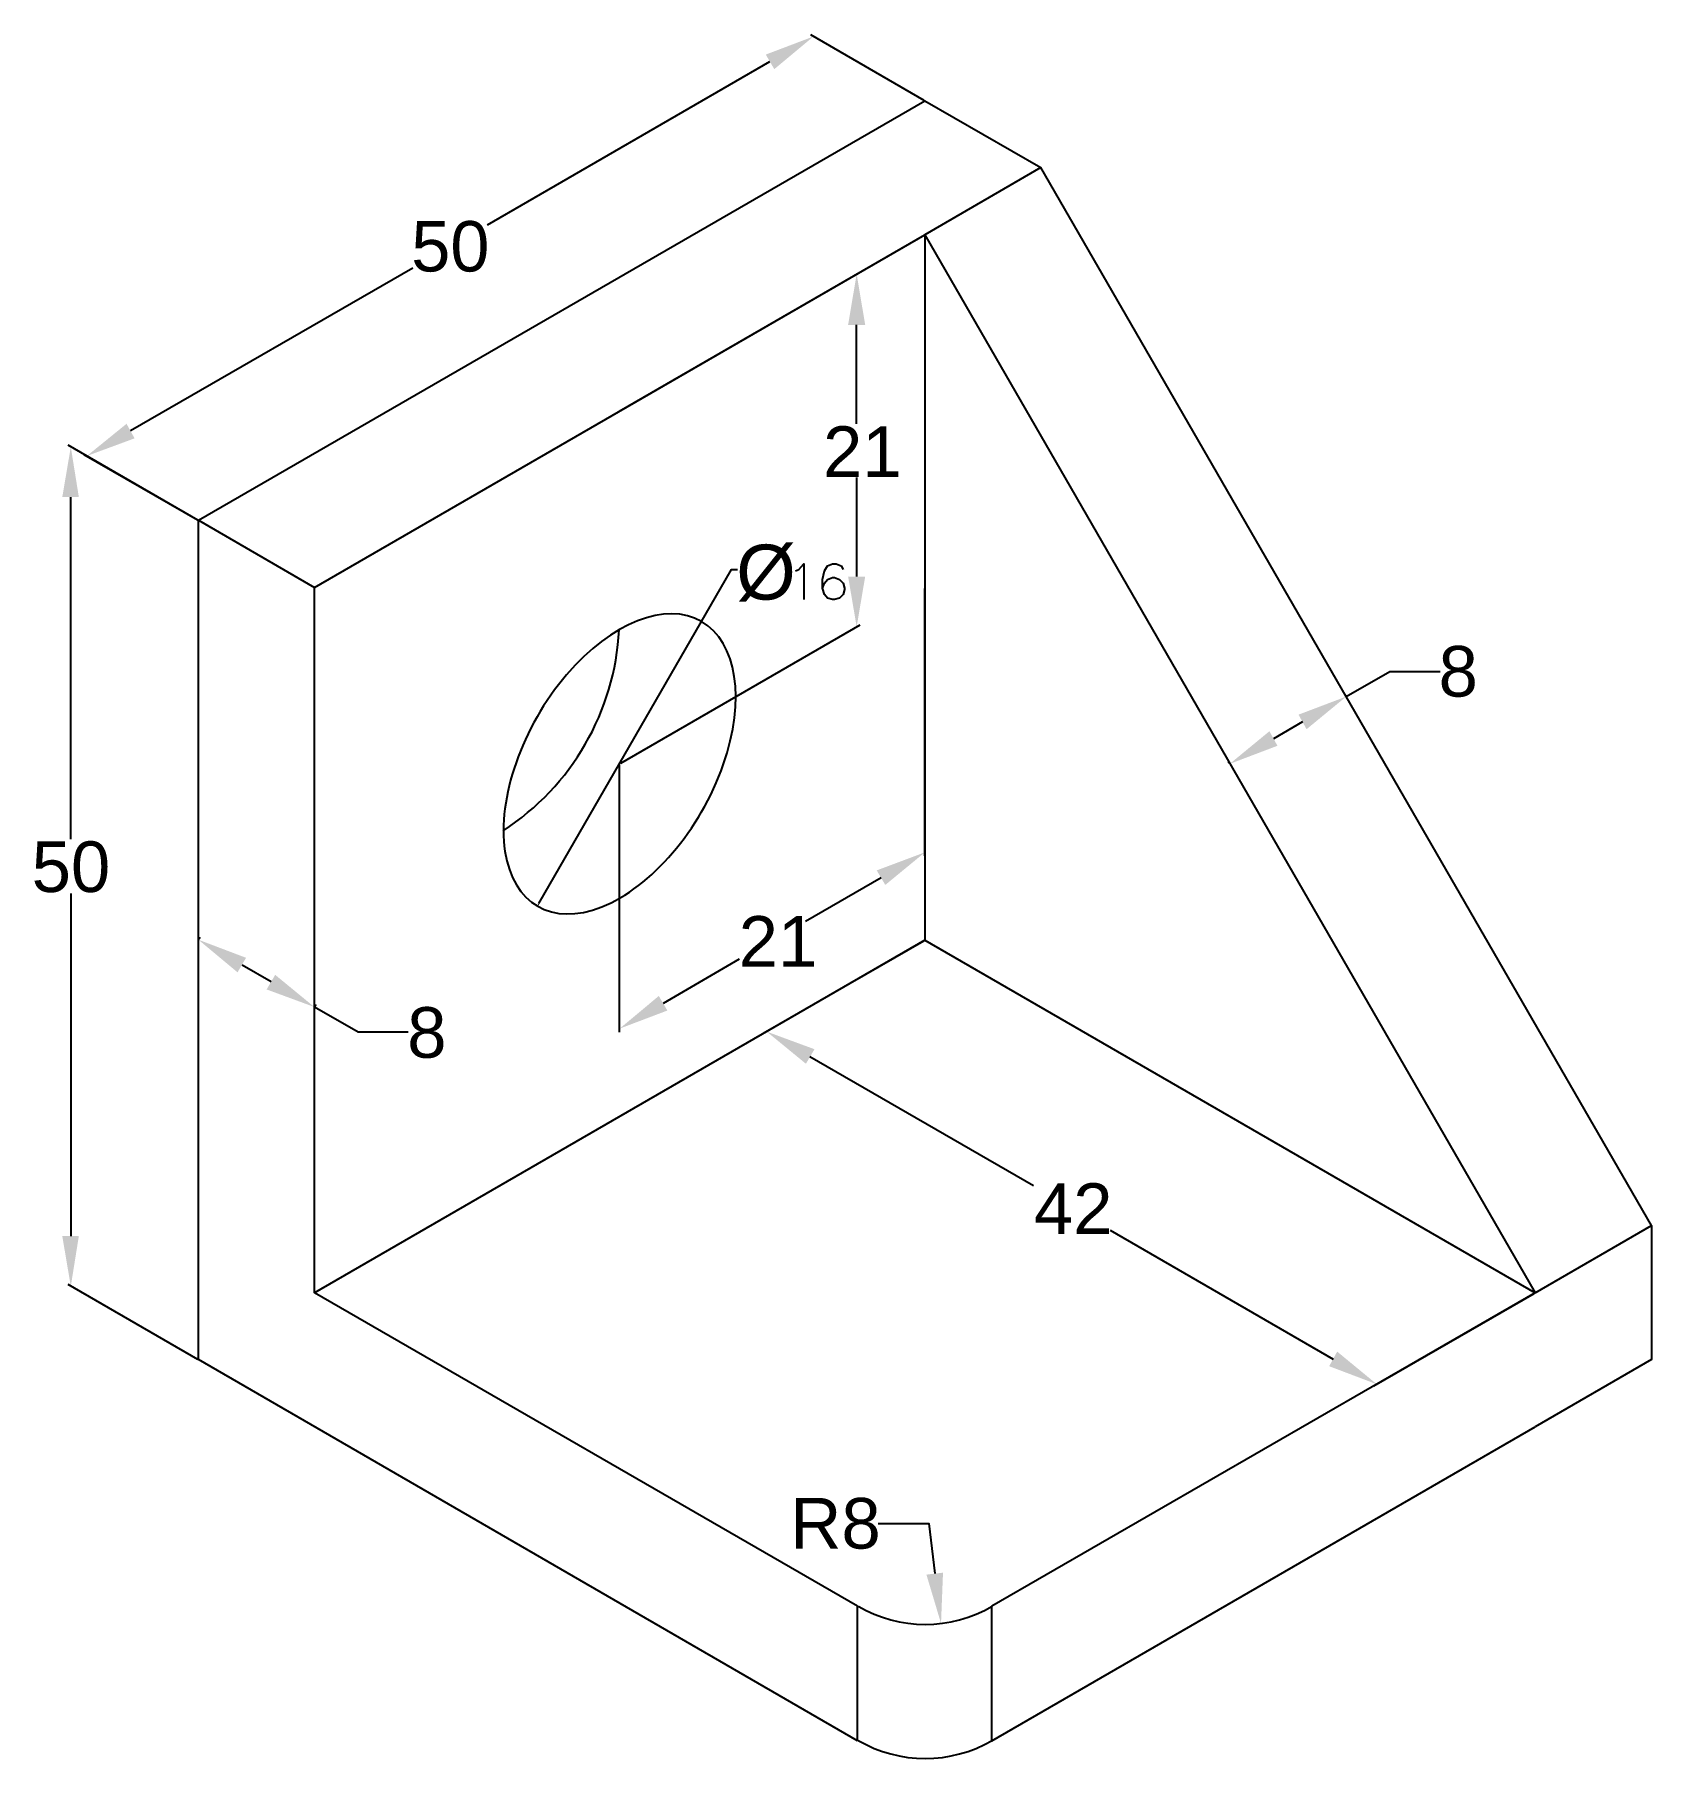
# Model space of a CAD drawing. Header units: millimetres. Extents: x 1.68 to 7.05, y 3.69 to 9.41.
import ezdxf

# ---------------------------------------------------------------- set-up
doc = ezdxf.new("R2010")
doc.units = ezdxf.units.MM
for name, color, linetype in [('PDF_Geometry', 7, 'Continuous'), ('PDF_Solid Fills', 7, 'Continuous'), ('PDF_Text', 7, 'Continuous')]:
    doc.layers.add(name, color=color, linetype=linetype)
doc.styles.add('PDF F1', font='arial.ttf')

msp = doc.modelspace()

# ---------------------------------------------------------------- hatches: boundary and pattern name
at = {"layer": 'PDF_Solid Fills', "transparency": 33554559}
for points in [[(4.105, 9.34), (4.1333, 9.2917), (4.2633, 9.4)], [(4.3783, 8.4433), (4.435, 8.4433), (4.4067, 8.6117)], [(2.01, 8.0667), (1.9833, 8.115), (1.8517, 8.0083)], [(1.77, 7.8717), (1.825, 7.8717), (1.7983, 8.0383)], [(4.435, 7.6083), (4.3783, 7.6083), (4.4067, 7.4417)], [(5.8733, 7.15), (5.9, 7.1017), (6.0317, 7.21)], [(5.8033, 7.0467), (5.7767, 7.095), (5.645, 6.9867)], [(4.4733, 6.6333), (4.5017, 6.585), (4.6333, 6.6933)], [(3.3467, 6.5133), (3.3533, 6.5217), (3.35, 6.5233)], [(2.3517, 6.295), (2.38, 6.3433), (2.2217, 6.4033)], [(2.4767, 6.2867), (2.4483, 6.2383), (2.6067, 6.18)], [(3.7783, 6.1683), (3.75, 6.2167), (3.62, 6.1083)], [(4.2383, 5.9917), (4.2667, 6.04), (4.1083, 6.0983)], [(1.825, 5.42), (1.77, 5.42), (1.7983, 5.2533)], [(6.0017, 5.0367), (5.975, 4.9883), (6.1333, 4.9283)], [(4.6933, 4.3033), (4.6383, 4.2967), (4.6867, 4.135)]]:
    msp.add_hatch(color=256, dxfattribs=at).paths.add_polyline_path(points)

# ---------------------------------------------------------------- linework, layer by layer
at = {"layer": 'PDF_Geometry', "lineweight": 25}
for points in [[(4.2533, 9.4067), (4.63, 9.1883)], [(3.1817, 8.775), (4.1183, 9.3167)], [(2.2217, 7.795), (4.6333, 9.1867), (5.0183, 8.965), (4.6333, 8.7417)], [(7.045, 5.455), (5.0183, 8.965)], [(4.41, 3.745), (2.2217, 5.01), (2.2217, 7.795), (2.6067, 7.5717), (4.6333, 8.7417), (4.6333, 6.4017), (2.6067, 5.2317)], [(3.62, 8.1567), (4.6333, 8.7417), (6.6583, 5.2317), (7.045, 5.455), (7.045, 5.01), (6.6583, 4.7867)], [(2.9333, 8.6317), (1.9967, 8.0917)], [(4.4167, 8.6167), (3.6233, 8.1583)], [(4.4067, 8.115), (4.4067, 8.4433)], [(1.7883, 8.045), (2.2183, 7.7967)], [(1.8417, 8.0133), (2.2183, 7.7967)], [(4.4067, 7.9367), (4.4067, 7.6083)], [(1.7983, 6.7367), (1.7983, 7.8717)], [(3.3517, 6.5233), (3.9917, 7.6317), (4.0117, 7.6317)], [(4.2033, 7.6267), (4.215, 7.6317), (4.2317, 7.65), (4.2317, 7.5317)], [(4.2933, 7.57), (4.2933, 7.5983), (4.3, 7.6267), (4.31, 7.6433), (4.3267, 7.65), (4.3383, 7.65), (4.355, 7.6433), (4.3617, 7.6317)], [(4.41, 4.1917), (2.6067, 5.2317), (2.6067, 7.5717)], [(4.6333, 6.6817), (4.6333, 7.5683)], [(4.4167, 7.4467), (3.6233, 6.9883)], [(6.0317, 7.21), (6.1767, 7.2933), (6.3433, 7.2933)], [(6.0267, 7.2183), (6.03, 7.2133)], [(5.8867, 7.1267), (5.79, 7.07)], [(3.62, 6.0967), (3.62, 6.9833)], [(5.64, 6.995), (5.6433, 6.99)], [(4.2367, 6.465), (4.4883, 6.61)], [(1.7983, 6.5567), (1.7983, 5.42)], [(2.2267, 6.4117), (2.2233, 6.405)], [(4.0967, 6.0933), (4.63, 6.4)], [(4.6333, 6.4017), (6.6583, 5.2317), (4.855, 4.1917)], [(2.4633, 6.2633), (2.3667, 6.3183)], [(4.0167, 6.3383), (3.765, 6.1917)], [(2.9183, 6.0967), (2.7517, 6.0967), (2.6067, 6.18)], [(2.6117, 6.1883), (2.6083, 6.1817)], [(4.9933, 5.5867), (4.2517, 6.015)], [(5.2483, 5.44), (5.9883, 5.0117)], [(1.7883, 5.26), (2.2183, 5.0117)], [(6.1233, 4.9233), (6.655, 5.23)], [(4.855, 3.745), (6.6583, 4.7867)], [(4.4783, 4.4667), (4.6467, 4.4667), (4.6667, 4.3)], [(4.41, 3.745), (4.41, 4.1917)], [(4.855, 3.745), (4.855, 4.1917)]]:
    msp.add_lwpolyline(points, dxfattribs=at)
msp.add_lwpolyline([(4.3, 7.5867), (4.31, 7.5983), (4.3267, 7.605), (4.3333, 7.605), (4.35, 7.5983), (4.3617, 7.5867), (4.3667, 7.57), (4.3667, 7.565), (4.3617, 7.5483), (4.35, 7.5367), (4.3333, 7.5317), (4.3267, 7.5317), (4.31, 7.5367), (4.3, 7.5483), (4.2933, 7.57)], close=True, dxfattribs=at)
for centre, radius, start, end in [((2.7724, 7.4757), 0.8471, 302.9675, 357.0196), ((4.6342, 4.5742), 0.4425, 239.8165, 300.1835), ((4.6342, 4.1292), 0.4425, 239.8165, 300.1835)]:
    msp.add_arc(centre, radius, start, end, dxfattribs=at)
at = {"layer": 'PDF_Geometry', "lineweight": 25, "extrusion": (0, 0, -1)}
msp.add_ellipse((3.6199, 6.9868), major_axis=(-0.272, -0.4725), ratio=0.578138, start_param=-3.141592653589794, end_param=3.141592653589793, dxfattribs=at)

# ---------------------------------------------------------------- texts
at = {"layer": 'PDF_Text', "attachment_point": 4, "style": 'PDF F1'}
for s, insert, char_height in [('50', (2.9283, 8.7027), 0.16702), ('21', (4.295, 8.0226), 0.168), ('Ø', (4.0067, 7.6195), 0.1824), ('8', (6.3382, 7.2927), 0.168), ('50', (1.6683, 6.6443), 0.168), ('21', (4.015, 6.3976), 0.168), ('8', (2.9149, 6.0944), 0.168), ('42', (4.995, 5.511), 0.168), ('R8', (4.1866, 4.466), 0.168)]:
    msp.add_mtext(s, dxfattribs=dict(at, insert=insert, char_height=char_height))

doc.saveas('drawing.dxf')
